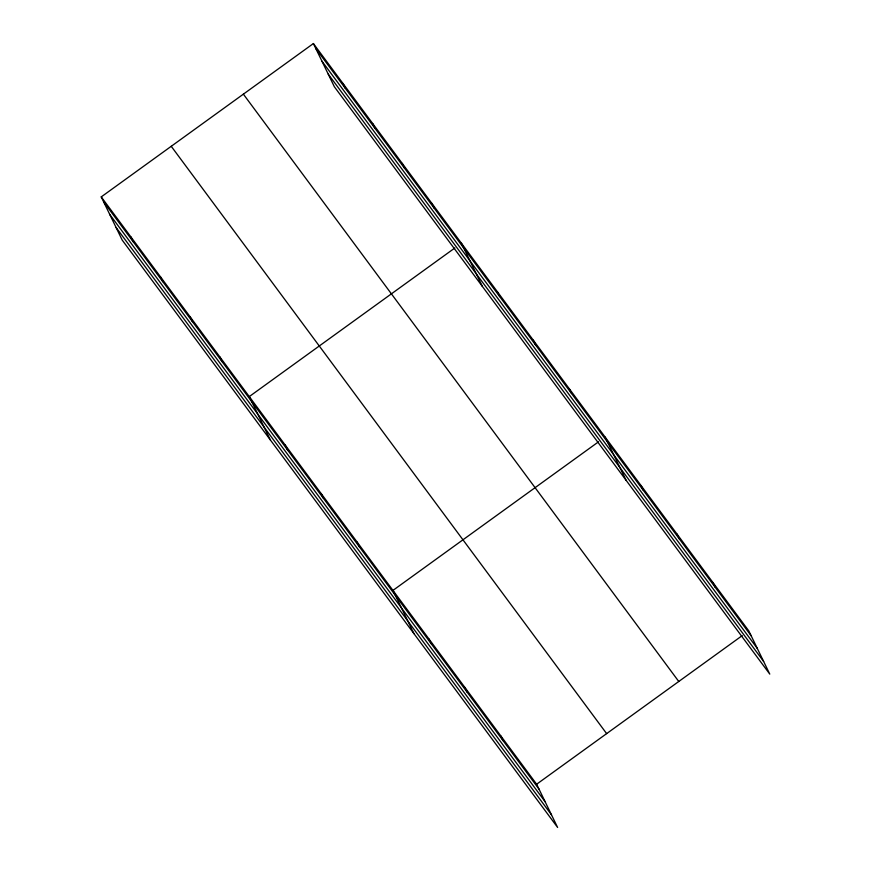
<?xml version="1.0" encoding="UTF-8"?>
<svg xmlns="http://www.w3.org/2000/svg" width="871" height="871" viewBox="0 0 871 871"><rect width="100%" height="100%" fill="white"/><g stroke="black" fill="none" stroke-linecap="round" stroke-linejoin="round"><path stroke-width="1.31" d="M101.232 196.9L536.634 784.227L557.614 827.45L122.212 240.113L101.232 196.9L313.386 43.55L748.788 630.887L769.768 674.1L334.366 86.773L313.386 43.55M454.858 247.985L249.269 396.588L270.25 439.811M598.54 441.804L392.952 590.407L413.932 633.631M536.634 784.227L742.223 635.623M315.781 48.493L751.183 635.819M321.911 61.122L757.313 648.46M328.236 74.133L763.638 661.47M243.368 94.155L678.77 681.492M171.239 146.295L606.641 733.622M103.627 201.843L539.029 789.17M109.768 214.473L545.17 801.799M116.083 227.483L551.485 814.821M712.859 582.427L715.265 587.37M676.941 533.977L679.336 538.909M641.023 485.517L643.419 490.46M605.105 437.057L626.086 480.28M569.177 388.608L571.583 393.55M533.259 340.147L535.654 345.09M497.341 291.698L499.736 296.641M461.423 243.238L482.403 286.461M431.809 203.302L434.204 208.245M402.206 163.367L404.601 168.31M372.592 123.432L374.998 128.364M342.989 83.485L345.384 88.428M500.716 735.777L503.111 740.72M464.787 687.317L467.194 692.26M428.87 638.868L431.276 643.811M357.034 541.958L359.429 546.901M321.105 493.498L323.511 498.441M285.187 445.048L287.593 449.991M219.655 356.653L222.061 361.596M190.052 316.717L192.447 321.66M160.449 276.771L162.844 281.714M130.835 236.836L133.241 241.779"/></g></svg>
